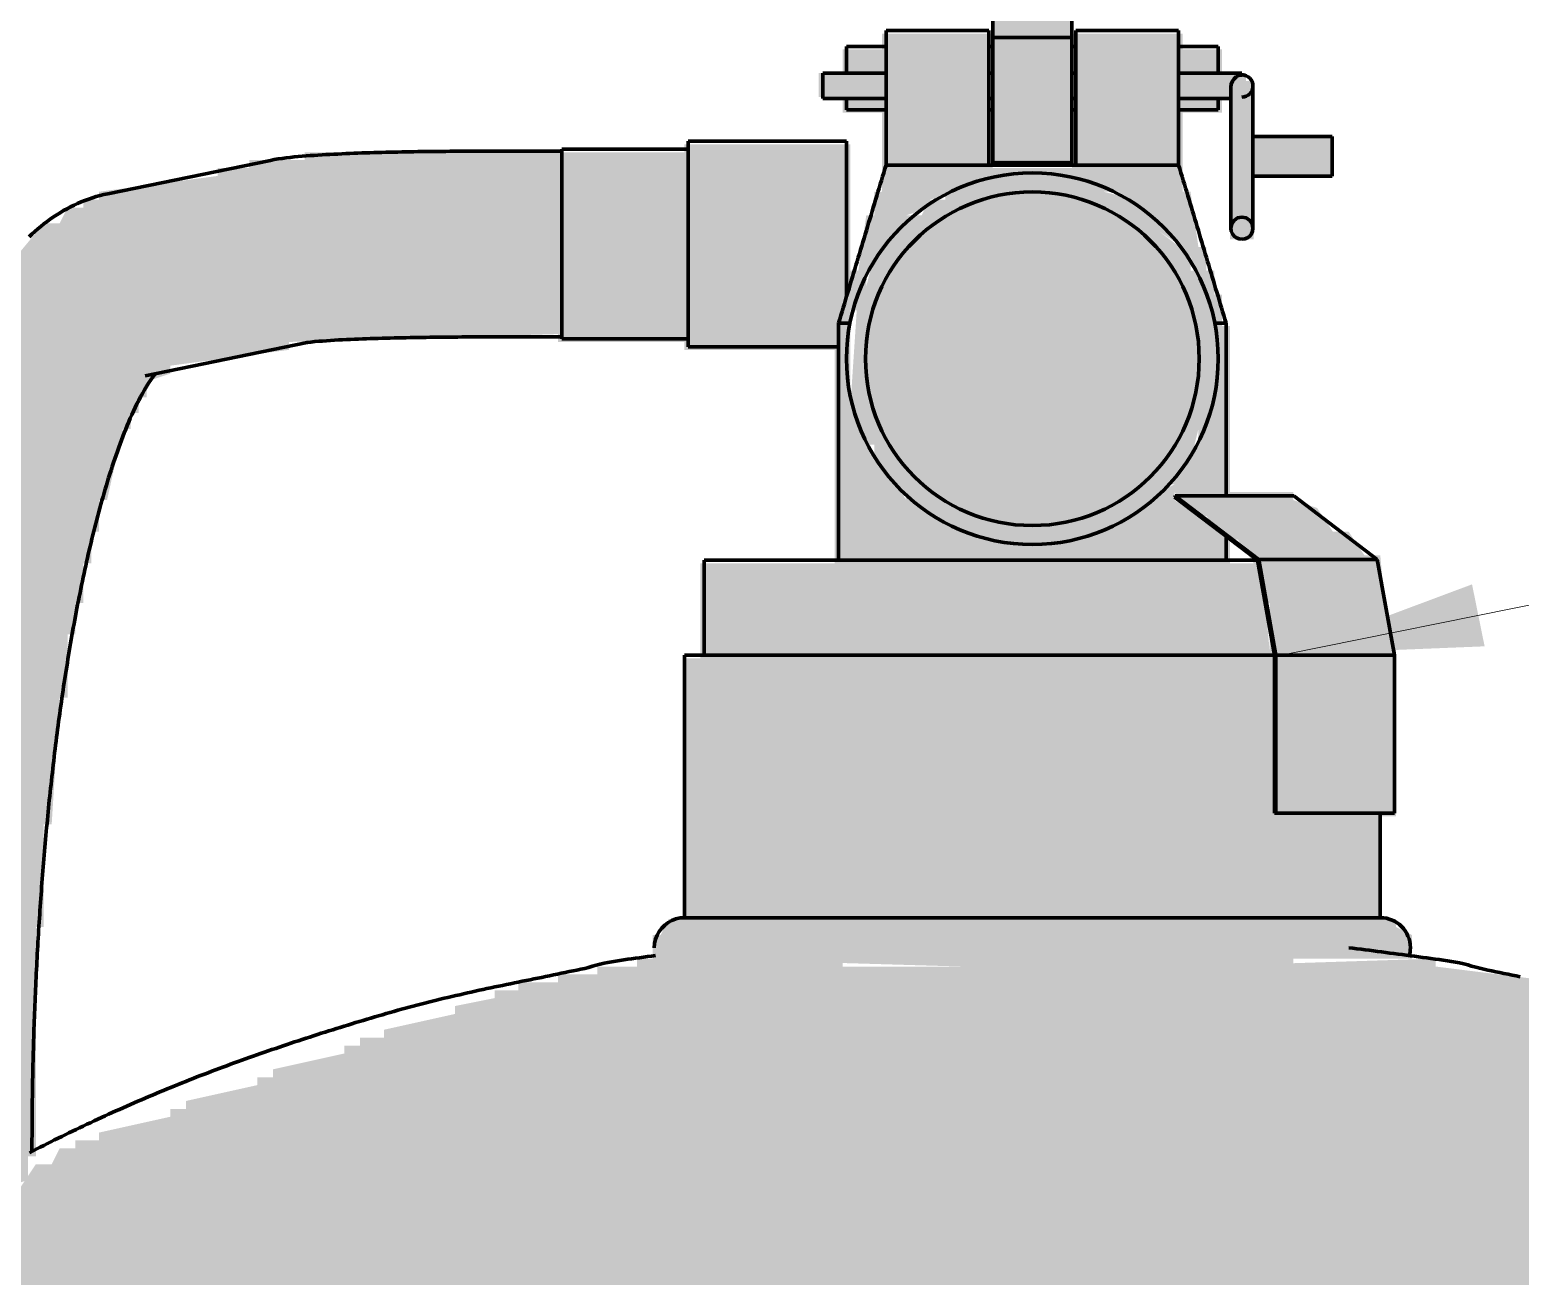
# Model space of a CAD drawing. Header units: millimetres. Extents: x 0 to 2382, y 0 to 420.
# Drawn here: x 2165.32 to 2184.17, y 318.38 to 334.15 of the extents above; entities that cross this region are included whole.
import ezdxf

# ---------------------------------------------------------------- set-up
doc = ezdxf.new("R2010")
doc.units = ezdxf.units.MM
for name, color, linetype, lineweight in [('01-VISIBLE', 7, 'CONTINUOUS', 70), ('08-FINA', 5, 'CONTINUOUS', 18), ('13-GRAFICA', 30, 'CONTINUOUS', 18)]:
    doc.layers.add(name, color=color, linetype=linetype, lineweight=lineweight)

msp = doc.modelspace()

# ---------------------------------------------------------------- hatches: boundary and pattern name
at = {"layer": '08-FINA'}
h = msp.add_hatch(color=7, dxfattribs=at)
h.dxf.hatch_style = 1
h.paths.add_polyline_path([(2181.189, 326.247), (2183.719, 326.35), (2183.56, 327.134)])
at = {"layer": '13-GRAFICA', "true_color": 0xb21820}
h = msp.add_hatch(color=7, dxfattribs=at)
h.dxf.hatch_style = 1
h.paths.add_polyline_path([(2175.8, 334.4), (2175.8, 336.6), (2180.2, 336.6), (2180.2, 334.4), (2178.5, 334.4), (2178.5, 332.5), (2177.5, 332.5), (2177.5, 334.4)])
at = {"layer": '13-GRAFICA', "true_color": 0xcba23e}
h = msp.add_hatch(color=7, dxfattribs=at)
h.dxf.hatch_style = 1
h.paths.add_polyline_path([(2175.8, 331.1), (2175.9, 331.8), (2176, 331.8), (2176, 332.1), (2176.1, 332.1), (2176.1, 334.1), (2177.5, 334.1), (2177.5, 332.4), (2178.5, 332.4), (2178.5, 334.1), (2179.9, 334.1), (2179.9, 332.1), (2180, 332.1), (2180.1, 331.4), (2180.2, 331.4), (2180.2, 331.1), (2180.3, 331.1), (2180.3, 330.8), (2180.3, 330.6), (2180.2, 330.6), (2180.2, 330.9), (2180.1, 330.9), (2180, 331.3), (2179.9, 331.3), (2179.9, 331.4), (2179.6, 331.6), (2179.6, 331.8), (2179.4, 331.8), (2179.3, 332), (2179.1, 332), (2179.1, 332.1), (2178.9, 332.1), (2178.9, 332.2), (2178.6, 332.2), (2178.6, 332.3), (2177.4, 332.3), (2177.4, 332.2), (2177.1, 332.2), (2177.1, 332.1), (2176.7, 332), (2176.7, 331.9), (2176.4, 331.8), (2176.4, 331.6), (2176, 331.3), (2176, 331.1), (2175.9, 331.1), (2175.9, 330.9), (2175.8, 330.9), (2175.8, 330.6), (2175.7, 330.6), (2175.7, 331.1)])
at = {"layer": '13-GRAFICA', "true_color": 0xd6d9de}
h = msp.add_hatch(color=7, dxfattribs=at)
h.dxf.hatch_style = 1
h.paths.add_polyline_path([(2175.6, 333.9), (2176.1, 333.9), (2176.1, 333.6), (2175.6, 333.6)])
h = msp.add_hatch(color=7, dxfattribs=at)
h.dxf.hatch_style = 1
h.paths.add_polyline_path([(2180.4, 333.9), (2180.4, 333.6), (2179.9, 333.6), (2179.9, 333.9)])
h = msp.add_hatch(color=7, dxfattribs=at)
h.dxf.hatch_style = 1
h.paths.add_polyline_path([(2175.3, 333.6), (2176.1, 333.6), (2176.1, 333.3), (2175.3, 333.3)])
h = msp.add_hatch(color=7, dxfattribs=at)
h.dxf.hatch_style = 1
h.paths.add_polyline_path([(2180.5, 333.3), (2179.9, 333.3), (2179.9, 333.6), (2180.7, 333.6), (2180.7, 333.5), (2180.8, 333.5), (2180.8, 331.5), (2180.5, 331.5)])
h = msp.add_hatch(color=7, dxfattribs=at)
h.dxf.hatch_style = 1
h.paths.add_polyline_path([(2176.1, 333.1), (2175.6, 333.1), (2175.6, 333.3), (2176.1, 333.3)])
h = msp.add_hatch(color=7, dxfattribs=at)
h.dxf.hatch_style = 1
h.paths.add_polyline_path([(2180.4, 333.1), (2179.9, 333.1), (2179.9, 333.3), (2180.4, 333.3)])
at = {"layer": '13-GRAFICA', "true_color": 0xcba23e}
h = msp.add_hatch(color=7, dxfattribs=at)
h.dxf.hatch_style = 1
h.paths.add_polyline_path([(2175.5, 330.1), (2173.6, 330.1), (2173.6, 332.7), (2175.7, 332.7), (2175.7, 331.1), (2175.7, 330.6), (2175.7, 329.4), (2175.7, 327.4), (2175.5, 327.4)])
at = {"layer": '13-GRAFICA', "true_color": 0xffd200}
h = msp.add_hatch(color=7, dxfattribs=at)
h.dxf.hatch_style = 1
h.paths.add_polyline_path([(2180.8, 332.3), (2180.8, 332.8), (2181.8, 332.8), (2181.8, 332.3)])
at = {"layer": '13-GRAFICA', "true_color": 0x202020}
h = msp.add_hatch(color=7, dxfattribs=at)
h.dxf.hatch_style = 1
h.paths.add_polyline_path([(2163, 318.4), (2163, 322), (2163.1, 322), (2163.2, 324.8), (2163.3, 324.8), (2163.5, 326.9), (2163.6, 326.9), (2163.6, 327.4), (2163.7, 327.4), (2163.7, 327.8), (2163.8, 327.8), (2163.9, 328.7), (2164, 328.7), (2164, 329), (2164.1, 329), (2164.1, 329.3), (2164.2, 329.3), (2164.4, 330.2), (2164.5, 330.2), (2164.5, 330.4), (2164.7, 330.5), (2164.9, 331.1), (2165, 331.1), (2165.5, 331.7), (2165.7, 331.7), (2165.8, 331.9), (2166, 331.9), (2166, 332), (2166.2, 332), (2166.2, 332.1), (2167.7, 332.3), (2167.7, 332.4), (2168.1, 332.4), (2168.1, 332.5), (2168.8, 332.5), (2168.8, 332.6), (2172, 332.6), (2172, 330.3), (2168.6, 330.2), (2168.6, 330.1), (2167.1, 329.9), (2167.1, 329.8), (2166.8, 329.7), (2166.8, 329.5), (2166.7, 329.5), (2166.7, 329.3), (2166.6, 329.3), (2166.6, 329.1), (2166.5, 329.1), (2166.3, 328.2), (2166.2, 328.2), (2166.2, 327.8), (2166.1, 327.8), (2166.1, 327.4), (2166, 327.4), (2166, 326.9), (2165.9, 326.9), (2165.9, 326.5), (2165.8, 326.5), (2165.8, 325.7), (2165.7, 325.7), (2165.6, 324.1), (2165.5, 324.1), (2165.5, 322.8), (2165.4, 322.8), (2165.4, 319.9), (2165.3, 319.9), (2165.3, 319.6), (2165, 319.5), (2165, 319.4), (2164.9, 319.4), (2164.8, 319.2), (2164.6, 319.2), (2164.5, 319), (2164.3, 319), (2164.3, 318.9), (2164.2, 318.9), (2164.1, 318.7), (2163.9, 318.7), (2163.7, 318.4)])
at = {"layer": '13-GRAFICA', "true_color": 0xcba23e}
h = msp.add_hatch(color=7, dxfattribs=at)
h.dxf.hatch_style = 1
h.paths.add_polyline_path([(2172, 330.2), (2172, 332.6), (2173.6, 332.6), (2173.6, 330.2)])
at = {"layer": '13-GRAFICA', "true_color": 0xffffff}
h = msp.add_hatch(color=7, dxfattribs=at)
h.dxf.hatch_style = 1
h.paths.add_polyline_path([(2175.7, 329.4), (2175.8, 330.9), (2175.9, 330.9), (2176, 331.3), (2176.4, 331.6), (2176.4, 331.8), (2176.6, 331.8), (2176.7, 332), (2176.9, 332), (2176.9, 332.1), (2177.1, 332.1), (2177.1, 332.2), (2177.4, 332.2), (2177.4, 332.3), (2178.6, 332.3), (2178.6, 332.2), (2178.9, 332.2), (2178.9, 332.1), (2179.3, 332), (2179.4, 331.8), (2179.6, 331.8), (2179.6, 331.6), (2180, 331.3), (2180, 331.1), (2180.1, 331.1), (2180.1, 330.9), (2180.2, 330.9), (2180.2, 330.6), (2180.3, 330.6), (2180.3, 329.4), (2180.2, 329.4), (2180.2, 329.1), (2180.1, 329.1), (2180, 328.7), (2179.8, 328.6), (2179.8, 328.4), (2179.7, 328.4), (2179.6, 328.2), (2179.4, 328.2), (2179.2, 327.9), (2178.9, 327.9), (2178.9, 327.8), (2178.7, 327.8), (2178.7, 327.7), (2178.1, 327.7), (2178.1, 327.6), (2177.9, 327.6), (2177.9, 327.7), (2177.3, 327.7), (2177.3, 327.8), (2177.1, 327.8), (2177.1, 327.9), (2176.8, 327.9), (2176.6, 328.2), (2176.4, 328.2), (2176.4, 328.3), (2176.2, 328.4), (2176.2, 328.6), (2176, 328.7), (2176, 328.9), (2175.9, 328.9), (2175.9, 329.1), (2175.8, 329.1), (2175.8, 329.4)])
at = {"layer": '13-GRAFICA', "true_color": 0x009146}
h = msp.add_hatch(color=7, dxfattribs=at)
h.dxf.hatch_style = 1
h.paths.add_polyline_path([(2177.357, 331.784), (2177.381, 331.793), (2177.515, 331.835), (2177.54, 331.841), (2177.677, 331.872), (2177.702, 331.876), (2177.842, 331.895), (2177.867, 331.897), (2178.007, 331.903), (2178.033, 331.903), (2178.173, 331.897), (2178.198, 331.895), (2178.338, 331.876), (2178.363, 331.872), (2178.5, 331.841), (2178.525, 331.835), (2178.659, 331.793), (2178.683, 331.784), (2178.813, 331.73), (2178.591, 331.195), (2178.473, 331.244), (2178.363, 331.279), (2178.25, 331.304), (2178.135, 331.319), (2178.02, 331.324), (2177.905, 331.319), (2177.79, 331.304), (2177.677, 331.279), (2177.567, 331.244), (2177.449, 331.195), (2177.227, 331.73)])
at = {"layer": '13-GRAFICA', "true_color": 0xc81e2d}
h = msp.add_hatch(color=7, dxfattribs=at)
h.dxf.hatch_style = 1
h.paths.add_polyline_path([(2176.57, 328.767), (2176.554, 328.786), (2176.468, 328.898), (2176.454, 328.919), (2176.378, 329.038), (2176.366, 329.059), (2176.301, 329.184), (2176.29, 329.207), (2176.236, 329.337), (2176.227, 329.361), (2176.185, 329.495), (2176.179, 329.52), (2176.148, 329.657), (2176.144, 329.682), (2176.125, 329.822), (2176.123, 329.847), (2176.117, 329.987), (2176.117, 330.013), (2176.123, 330.153), (2176.125, 330.178), (2176.144, 330.318), (2176.148, 330.343), (2176.179, 330.48), (2176.185, 330.505), (2176.227, 330.639), (2176.236, 330.663), (2176.29, 330.793), (2176.301, 330.816), (2176.366, 330.941), (2176.378, 330.962), (2176.454, 331.081), (2176.468, 331.102), (2176.554, 331.214), (2176.57, 331.233), (2176.665, 331.337), (2176.683, 331.355), (2176.787, 331.45), (2176.806, 331.466), (2176.918, 331.552), (2176.939, 331.566), (2177.058, 331.642), (2177.079, 331.654), (2177.204, 331.719), (2177.472, 331.206), (2177.358, 331.146), (2177.261, 331.084), (2177.169, 331.014), (2177.084, 330.936), (2177.006, 330.851), (2176.936, 330.759), (2176.874, 330.662), (2176.82, 330.559), (2176.776, 330.453), (2176.741, 330.343), (2176.716, 330.23), (2176.701, 330.115), (2176.696, 330), (2176.701, 329.885), (2176.716, 329.77), (2176.741, 329.657), (2176.776, 329.547), (2176.82, 329.441), (2176.874, 329.338), (2176.936, 329.241), (2177.006, 329.149), (2177.093, 329.055), (2176.665, 328.663)])
h = msp.add_hatch(color=7, dxfattribs=at)
h.dxf.hatch_style = 1
h.paths.add_polyline_path([(2178.961, 331.654), (2178.982, 331.642), (2179.101, 331.566), (2179.122, 331.552), (2179.234, 331.466), (2179.253, 331.45), (2179.357, 331.355), (2179.375, 331.337), (2179.47, 331.233), (2179.486, 331.214), (2179.572, 331.102), (2179.586, 331.081), (2179.662, 330.962), (2179.674, 330.941), (2179.739, 330.816), (2179.75, 330.793), (2179.804, 330.663), (2179.813, 330.639), (2179.855, 330.505), (2179.861, 330.48), (2179.892, 330.343), (2179.896, 330.318), (2179.915, 330.178), (2179.917, 330.153), (2179.923, 330.013), (2179.923, 329.987), (2179.917, 329.847), (2179.915, 329.822), (2179.896, 329.682), (2179.892, 329.657), (2179.861, 329.52), (2179.855, 329.495), (2179.813, 329.361), (2179.804, 329.337), (2179.75, 329.207), (2179.739, 329.184), (2179.674, 329.059), (2179.662, 329.038), (2179.586, 328.919), (2179.572, 328.898), (2179.486, 328.786), (2179.47, 328.767), (2179.375, 328.663), (2178.947, 329.055), (2179.034, 329.149), (2179.104, 329.241), (2179.166, 329.338), (2179.22, 329.441), (2179.264, 329.547), (2179.299, 329.657), (2179.324, 329.77), (2179.339, 329.885), (2179.344, 330), (2179.339, 330.115), (2179.324, 330.23), (2179.299, 330.343), (2179.264, 330.453), (2179.22, 330.559), (2179.166, 330.662), (2179.104, 330.759), (2179.034, 330.851), (2178.956, 330.936), (2178.871, 331.014), (2178.779, 331.084), (2178.682, 331.146), (2178.568, 331.206), (2178.836, 331.719)])
at = {"layer": '13-GRAFICA', "true_color": 0x191919}
h = msp.add_hatch(color=7, dxfattribs=at)
h.dxf.hatch_style = 1
h.paths.add_polyline_path([(2178.124, 331.24), (2178.125, 331.248), (2178.128, 331.255), (2178.131, 331.263), (2178.135, 331.27), (2178.139, 331.277), (2178.144, 331.283), (2178.15, 331.289), (2178.156, 331.294), (2178.163, 331.298), (2178.17, 331.302), (2178.178, 331.305), (2178.186, 331.308), (2178.194, 331.309), (2178.202, 331.31), (2178.21, 331.31), (2178.218, 331.309), (2178.226, 331.308), (2178.234, 331.305), (2178.241, 331.302), (2178.248, 331.298), (2178.255, 331.294), (2178.261, 331.288), (2178.267, 331.283), (2178.272, 331.276), (2178.277, 331.27), (2178.28, 331.262), (2178.283, 331.255), (2178.286, 331.247), (2178.287, 331.239), (2178.288, 331.231), (2178.288, 331.223), (2178.287, 331.215), (2178.102, 329.988), (2178.1, 329.98), (2178.098, 329.972), (2178.095, 329.964), (2178.091, 329.957), (2178.086, 329.951), (2178.081, 329.944), (2178.075, 329.939), (2178.069, 329.933), (2178.062, 329.929), (2178.055, 329.925), (2178.048, 329.922), (2178.04, 329.92), (2178.032, 329.918), (2178.024, 329.917), (2178.016, 329.917), (2178.008, 329.918), (2178, 329.92), (2177.992, 329.922), (2177.984, 329.925), (2177.977, 329.929), (2177.971, 329.934), (2177.964, 329.939), (2177.959, 329.945), (2177.953, 329.951), (2177.949, 329.958), (2177.945, 329.965), (2177.942, 329.972), (2177.94, 329.98), (2177.938, 329.988), (2177.937, 329.996), (2177.937, 330.004), (2177.938, 330.012)])
at = {"layer": '13-GRAFICA', "true_color": 0xcba23e}
h = msp.add_hatch(color=7, dxfattribs=at)
h.dxf.hatch_style = 1
h.paths.add_polyline_path([(2180.4, 330.8), (2180.4, 330.4), (2180.5, 330.4), (2180.5, 328.3), (2180.3, 328.3), (2180.3, 329.4), (2180.3, 330.6), (2180.3, 330.8)])
h = msp.add_hatch(color=7, dxfattribs=at)
h.dxf.hatch_style = 1
h.paths.add_polyline_path([(2179.8, 328.3), (2179.8, 328.2), (2180.3, 327.843), (2180.3, 327.4), (2175.7, 327.4), (2175.7, 329.4), (2175.8, 329.4), (2175.8, 329.1), (2175.9, 329.1), (2176, 328.7), (2176.2, 328.6), (2176.2, 328.4), (2176.3, 328.4), (2176.4, 328.2), (2176.6, 328.2), (2176.8, 327.9), (2177.1, 327.9), (2177.1, 327.8), (2177.3, 327.8), (2177.3, 327.7), (2177.9, 327.7), (2177.9, 327.6), (2178.1, 327.6), (2178.1, 327.7), (2178.7, 327.7), (2178.7, 327.8), (2178.9, 327.8), (2178.9, 327.9), (2179.2, 327.9), (2179.4, 328.2), (2179.6, 328.2), (2179.6, 328.3), (2179.8, 328.4), (2179.8, 328.6), (2180, 328.7), (2180, 328.9), (2180.1, 328.9), (2180.1, 329.1), (2180.2, 329.1), (2180.2, 329.4), (2180.3, 329.4), (2180.3, 328.3)])
at = {"layer": '13-GRAFICA', "true_color": 0xc81e2d}
h = msp.add_hatch(color=7, dxfattribs=at)
h.dxf.hatch_style = 1
h.paths.add_polyline_path([(2180.9, 326.9), (2180.9, 327.4), (2180.8, 327.4), (2180.6, 327.7), (2180.4, 327.7), (2180.2, 328), (2180, 328), (2179.8, 328.3), (2181.3, 328.3), (2181.3, 328.2), (2181.6, 328.1), (2181.8, 327.8), (2182, 327.8), (2182.2, 327.5), (2182.4, 327.5), (2182.5, 326.4), (2182.6, 326.4), (2182.6, 324.2), (2181.1, 324.2), (2181.1, 326.3), (2181, 326.3), (2181, 326.9)])
at = {"layer": '13-GRAFICA', "true_color": 0xcba23e}
h = msp.add_hatch(color=7, dxfattribs=at)
h.dxf.hatch_style = 1
h.paths.add_polyline_path([(2180.5, 327.7), (2180.5, 327.4), (2180.3, 327.4), (2180.3, 327.843)])
h = msp.add_hatch(color=7, dxfattribs=at)
h.dxf.hatch_style = 1
h.paths.add_polyline_path([(2181, 326.3), (2181.1, 326.3), (2181.1, 326.2), (2173.8, 326.2), (2173.8, 327.4), (2180.9, 327.4)])
at = {"layer": '13-GRAFICA', "true_color": 0xb21820}
h = msp.add_hatch(color=7, dxfattribs=at)
h.dxf.hatch_style = 1
h.paths.add_polyline_path([(2173.6, 322.9), (2173.6, 326.2), (2181.1, 326.2), (2181.1, 324.2), (2182.4, 324.2), (2182.4, 322.9)])
h = msp.add_hatch(color=7, dxfattribs=at)
h.dxf.hatch_style = 1
h.paths.add_polyline_path([(2173.2, 322.7), (2173.3, 322.7), (2173.4, 322.9), (2182.6, 322.9), (2182.6, 322.8), (2182.8, 322.7), (2182.8, 322.4), (2181.3, 322.4), (2181.3, 322.3), (2180, 322.3), (2180, 322.4), (2177.1, 322.4), (2177.1, 322.3), (2173.7, 322.4), (2173.7, 322.3), (2173.3, 322.3), (2173.3, 322.4), (2173.2, 322.4)])
h = msp.add_hatch(color=7, dxfattribs=at)
h.dxf.hatch_style = 1
h.paths.add_polyline_path([(2158.6, 311.3), (2158.7, 311.3), (2158.7, 311.6), (2158.8, 311.6), (2158.8, 311.8), (2158.9, 311.8), (2158.9, 312.1), (2159, 312.1), (2159, 312.3), (2159.1, 312.3), (2159.1, 312.6), (2159.2, 312.6), (2159.2, 312.8), (2159.3, 312.8), (2159.3, 313.1), (2159.4, 313.1), (2159.4, 313.3), (2159.5, 313.3), (2159.5, 313.6), (2159.6, 313.6), (2159.6, 313.8), (2159.7, 313.8), (2159.7, 314.1), (2159.8, 314.1), (2159.8, 314.3), (2159.9, 314.3), (2159.9, 314.5), (2160.2, 314.7), (2160.2, 314.9), (2160.3, 314.9), (2160.4, 315.2), (2160.7, 315.4), (2160.7, 315.6), (2160.8, 315.6), (2160.9, 315.9), (2161.2, 316.1), (2161.2, 316.3), (2161.3, 316.3), (2161.4, 316.6), (2161.7, 316.8), (2161.7, 317), (2161.8, 317), (2162, 317.3), (2162.2, 317.3), (2162.4, 317.6), (2162.6, 317.6), (2162.8, 317.9), (2163, 317.9), (2163.2, 318.2), (2163.4, 318.2), (2163.5, 318.4), (2163.7, 318.4), (2163.9, 318.7), (2164.1, 318.7), (2164.3, 319), (2164.5, 319), (2164.5, 319.1), (2164.8, 319.2), (2165, 319.5), (2165.2, 319.5), (2165.4, 319.8), (2165.6, 319.8), (2165.7, 320), (2165.9, 320), (2165.9, 320.1), (2166.2, 320.1), (2166.2, 320.2), (2167.1, 320.4), (2167.1, 320.5), (2167.3, 320.5), (2167.3, 320.6), (2168.2, 320.8), (2168.2, 320.9), (2168.4, 320.9), (2168.4, 321), (2169.3, 321.2), (2169.3, 321.3), (2169.5, 321.3), (2169.5, 321.4), (2169.8, 321.4), (2169.8, 321.5), (2170.7, 321.7), (2170.7, 321.8), (2171.2, 321.9), (2171.2, 322), (2171.5, 322), (2171.5, 322.1), (2172, 322.1), (2172, 322.2), (2172.5, 322.2), (2172.5, 322.3), (2173, 322.3), (2173, 322.4), (2173.3, 322.4), (2173.3, 322.3), (2173.7, 322.3), (2173.7, 322.4), (2175.6, 322.4), (2175.6, 322.3), (2177.1, 322.3), (2177.1, 322.4), (2180, 322.4), (2180, 322.3), (2183.1, 322.4), (2183.1, 322.3), (2184.7, 322.1), (2184.7, 322), (2185.1, 322), (2185.1, 321.9), (2185.5, 321.9), (2185.5, 321.8), (2185.8, 321.8), (2185.8, 321.7), (2186.2, 321.7), (2186.2, 321.6), (2186.6, 321.6), (2186.6, 321.5), (2186.9, 321.5), (2186.9, 321.4), (2187.6, 321.3), (2187.6, 321.2), (2187.8, 321.2), (2187.8, 321.1), (2188, 321.1), (2188, 321), (2188.3, 321), (2188.3, 320.9), (2188.8, 320.8), (2188.8, 320.7), (2189, 320.7), (2189, 320.6), (2189.2, 320.6), (2189.2, 320.5), (2189.5, 320.5), (2189.5, 320.4), (2190, 320.3), (2190, 320.2), (2190.2, 320.2), (2190.2, 320.1), (2190.4, 320.1), (2190.4, 320), (2190.7, 320), (2190.8, 319.8), (2191.2, 319.7), (2191.3, 319.5), (2191.7, 319.4), (2191.7, 319.3), (2192, 319.2), (2192.1, 319), (2192.3, 319), (2192.3, 318.9), (2192.5, 318.9), (2192.6, 318.7), (2192.8, 318.7), (2192.9, 318.5), (2193.1, 318.5), (2193.5, 318), (2193.7, 318), (2194.1, 317.5), (2194.3, 317.5), (2194.3, 317.4), (2195.1, 316.7), (2195.1, 316.5), (2195.7, 316), (2195.7, 315.8), (2195.8, 315.8), (2195.9, 315.5), (2196.1, 315.4), (2196.2, 315), (2196.3, 315), (2196.4, 314.7), (2196.6, 314.6), (2196.6, 314.4), (2196.7, 314.4), (2196.7, 314.2), (2196.8, 314.2), (2196.8, 313.9), (2196.9, 313.9), (2196.9, 313.6), (2197, 313.6), (2197, 313.3), (2197.1, 313.3), (2197.2, 312.8), (2197.3, 312.8), (2197.5, 310.8), (2158.5, 310.8), (2158.5, 311.1), (2158.6, 311.1)])

# ---------------------------------------------------------------- linework, layer by layer
at = {"layer": '01-VISIBLE'}
for p, q in [((2177.5, 334.052), (2177.5, 336.149)), ((2178.5, 334.052), (2178.5, 336.149)), ((2176.15, 334.138), (2177.45, 334.138)), ((2176.15, 332.438), (2176.15, 334.138)), ((2177.45, 332.438), (2177.45, 334.138)), ((2178.55, 334.138), (2179.85, 334.138)), ((2178.55, 332.438), (2178.55, 334.138)), ((2179.85, 332.438), (2179.85, 334.138)), ((2177.5, 332.468), (2177.5, 334.052)), ((2177.5, 334.052), (2178.5, 334.052)), ((2178.5, 332.468), (2178.5, 334.052)), ((2175.65, 333.938), (2176.15, 333.938)), ((2177.45, 333.938), (2177.5, 333.938)), ((2178.5, 333.938), (2178.55, 333.938)), ((2179.85, 333.938), (2180.35, 333.938)), ((2175.35, 333.598), (2176.15, 333.598)), ((2177.45, 333.598), (2177.5, 333.598)), ((2178.5, 333.598), (2178.55, 333.598)), ((2179.85, 333.598), (2180.65, 333.598)), ((2175.35, 333.278), (2176.15, 333.278)), ((2177.45, 333.278), (2177.5, 333.278)), ((2178.5, 333.278), (2178.55, 333.278)), ((2179.85, 333.278), (2180.51, 333.278)), ((2175.65, 333.138), (2176.15, 333.138)), ((2177.45, 333.138), (2177.5, 333.138)), ((2178.5, 333.138), (2178.55, 333.138)), ((2179.85, 333.138), (2180.35, 333.138)), ((2173.65, 332.638), (2172.05, 332.638)), ((2175.65, 332.738), (2173.65, 332.738)), ((2180.79, 332.798), (2181.79, 332.798)), ((2168.366, 332.497), (2166.309, 332.075)), ((2172.05, 332.613), (2171.037, 332.613)), ((2176.15, 332.438), (2177.45, 332.438)), ((2177.45, 332.438), (2178.55, 332.438)), ((2177.5, 332.468), (2178.5, 332.468)), ((2177.5, 332.438), (2177.5, 332.468)), ((2178.5, 332.438), (2178.5, 332.468)), ((2178.55, 332.438), (2179.85, 332.438)), ((2180.79, 332.298), (2181.79, 332.298)), ((2175.55, 330.438), (2175.693, 330.438)), ((2175.55, 327.438), (2175.55, 330.438)), ((2180.307, 330.438), (2180.45, 330.438)), ((2180.45, 328.255), (2180.45, 330.438)), ((2168.829, 330.193), (2166.781, 329.773)), ((2172.05, 330.263), (2171.037, 330.263)), ((2173.65, 330.238), (2172.05, 330.238)), ((2175.55, 330.138), (2173.65, 330.138)), ((2179.798, 328.238), (2179.807, 328.255)), ((2180.847, 327.438), (2179.798, 328.238)), ((2179.807, 328.255), (2181.307, 328.255)), ((2179.807, 328.255), (2180.862, 327.45)), ((2181.307, 328.255), (2182.362, 327.45)), ((2180.45, 327.438), (2180.45, 327.741)), ((2173.85, 326.238), (2173.85, 327.438)), ((2181.063, 326.238), (2180.847, 327.438)), ((2180.862, 327.45), (2182.362, 327.45)), ((2180.862, 327.45), (2181.08, 326.24)), ((2182.362, 327.45), (2182.58, 326.24)), ((2173.6, 322.918), (2173.6, 326.238)), ((2181.063, 324.238), (2181.063, 326.238)), ((2181.08, 326.24), (2181.08, 324.238)), ((2182.58, 326.24), (2181.08, 326.24)), ((2182.58, 326.24), (2182.58, 324.238)), ((2181.08, 324.238), (2181.063, 324.238)), ((2182.58, 324.238), (2181.08, 324.238)), ((2182.4, 322.918), (2182.4, 324.238))]:
    msp.add_line(p, q, dxfattribs=at)
for points in [[(2175.65, 333.938), (2175.65, 333.882), (2175.65, 333.825), (2175.65, 333.768), (2175.65, 333.712), (2175.65, 333.655), (2175.65, 333.598)], [(2180.35, 333.938), (2180.35, 333.882), (2180.35, 333.825), (2180.35, 333.768), (2180.35, 333.712), (2180.35, 333.655), (2180.35, 333.598)], [(2175.35, 333.598), (2175.35, 333.545), (2175.35, 333.492), (2175.35, 333.438), (2175.35, 333.385), (2175.35, 333.332), (2175.35, 333.278)], [(2180.51, 333.424), (2180.515, 333.461), (2180.529, 333.497), (2180.55, 333.528), (2180.579, 333.553), (2180.613, 333.569), (2180.65, 333.575)], [(2180.65, 333.598), (2180.65, 333.594), (2180.65, 333.59), (2180.65, 333.587), (2180.65, 333.583), (2180.65, 333.579), (2180.65, 333.575)], [(2180.65, 333.578), (2180.65, 333.582), (2180.65, 333.585), (2180.65, 333.588), (2180.65, 333.592), (2180.65, 333.595), (2180.65, 333.598)], [(2180.51, 333.424), (2180.51, 333.373), (2180.51, 333.322), (2180.51, 333.271), (2180.51, 333.22), (2180.51, 333.169), (2180.51, 333.118), (2180.51, 333.067), (2180.51, 333.016), (2180.51, 332.965), (2180.51, 332.914), (2180.51, 332.863), (2180.51, 332.812), (2180.51, 332.761), (2180.51, 332.71), (2180.51, 332.659), (2180.51, 332.608), (2180.51, 332.557), (2180.51, 332.506), (2180.51, 332.455), (2180.51, 332.404), (2180.51, 332.353), (2180.51, 332.302), (2180.51, 332.25), (2180.51, 332.199), (2180.51, 332.148), (2180.51, 332.097), (2180.51, 332.046), (2180.51, 331.995), (2180.51, 331.944), (2180.51, 331.893), (2180.51, 331.842), (2180.51, 331.791), (2180.51, 331.74), (2180.51, 331.689), (2180.51, 331.638)], [(2180.79, 331.638), (2180.79, 331.69), (2180.79, 331.741), (2180.79, 331.793), (2180.79, 331.844), (2180.79, 331.895), (2180.79, 331.947), (2180.79, 331.998), (2180.79, 332.05), (2180.79, 332.101), (2180.79, 332.153), (2180.79, 332.204), (2180.79, 332.255), (2180.79, 332.307), (2180.79, 332.358), (2180.79, 332.41), (2180.79, 332.461), (2180.79, 332.513), (2180.79, 332.564), (2180.79, 332.615), (2180.79, 332.667), (2180.79, 332.718), (2180.79, 332.77), (2180.79, 332.821), (2180.79, 332.873), (2180.79, 332.924), (2180.79, 332.975), (2180.79, 333.027), (2180.79, 333.078), (2180.79, 333.13), (2180.79, 333.181), (2180.79, 333.233), (2180.79, 333.284), (2180.79, 333.335), (2180.79, 333.387), (2180.79, 333.438)], [(2175.65, 333.278), (2175.65, 333.255), (2175.65, 333.232), (2175.65, 333.208), (2175.65, 333.185), (2175.65, 333.162), (2175.65, 333.138)], [(2180.35, 333.278), (2180.35, 333.255), (2180.35, 333.232), (2180.35, 333.208), (2180.35, 333.185), (2180.35, 333.162), (2180.35, 333.138)], [(2180.51, 333.278), (2180.51, 333.227), (2180.51, 333.176), (2180.51, 333.124), (2180.51, 333.073), (2180.51, 333.022), (2180.51, 332.971), (2180.51, 332.919), (2180.51, 332.868), (2180.51, 332.817), (2180.51, 332.766), (2180.51, 332.714), (2180.51, 332.663), (2180.51, 332.612), (2180.51, 332.561), (2180.51, 332.509), (2180.51, 332.458), (2180.51, 332.407), (2180.51, 332.356), (2180.51, 332.304), (2180.51, 332.253), (2180.51, 332.202), (2180.51, 332.151), (2180.51, 332.099), (2180.51, 332.048), (2180.51, 331.997), (2180.51, 331.946), (2180.51, 331.894), (2180.51, 331.843), (2180.51, 331.792), (2180.51, 331.741), (2180.51, 331.689), (2180.51, 331.638)], [(2172.05, 330.238), (2172.05, 330.288), (2172.05, 330.338), (2172.05, 330.388), (2172.05, 330.438), (2172.05, 330.488), (2172.05, 330.538), (2172.05, 330.588), (2172.05, 330.638), (2172.05, 330.688), (2172.05, 330.738), (2172.05, 330.788), (2172.05, 330.838), (2172.05, 330.888), (2172.05, 330.938), (2172.05, 330.988), (2172.05, 331.038), (2172.05, 331.088), (2172.05, 331.138), (2172.05, 331.188), (2172.05, 331.238), (2172.05, 331.288), (2172.05, 331.338), (2172.05, 331.388), (2172.05, 331.438), (2172.05, 331.488), (2172.05, 331.538), (2172.05, 331.588), (2172.05, 331.638), (2172.05, 331.688), (2172.05, 331.738), (2172.05, 331.788), (2172.05, 331.838), (2172.05, 331.888), (2172.05, 331.938), (2172.05, 331.988), (2172.05, 332.038), (2172.05, 332.088), (2172.05, 332.138), (2172.05, 332.188), (2172.05, 332.238), (2172.05, 332.288), (2172.05, 332.338), (2172.05, 332.388), (2172.05, 332.438), (2172.05, 332.488), (2172.05, 332.538), (2172.05, 332.588), (2172.05, 332.638)], [(2173.65, 330.138), (2173.65, 330.188), (2173.65, 330.238), (2173.65, 330.288), (2173.65, 330.338), (2173.65, 330.388), (2173.65, 330.438), (2173.65, 330.488), (2173.65, 330.538), (2173.65, 330.588), (2173.65, 330.638), (2173.65, 330.688), (2173.65, 330.738), (2173.65, 330.788), (2173.65, 330.838), (2173.65, 330.888), (2173.65, 330.938), (2173.65, 330.988), (2173.65, 331.038), (2173.65, 331.088), (2173.65, 331.138), (2173.65, 331.188), (2173.65, 331.238), (2173.65, 331.288), (2173.65, 331.338), (2173.65, 331.388), (2173.65, 331.438), (2173.65, 331.488), (2173.65, 331.538), (2173.65, 331.588), (2173.65, 331.638), (2173.65, 331.688), (2173.65, 331.738), (2173.65, 331.788), (2173.65, 331.838), (2173.65, 331.888), (2173.65, 331.938), (2173.65, 331.988), (2173.65, 332.038), (2173.65, 332.088), (2173.65, 332.138), (2173.65, 332.188), (2173.65, 332.238), (2173.65, 332.288), (2173.65, 332.338), (2173.65, 332.388), (2173.65, 332.438), (2173.65, 332.488), (2173.65, 332.538), (2173.65, 332.588), (2173.65, 332.638), (2173.65, 332.688), (2173.65, 332.738)], [(2175.65, 330.772), (2175.65, 330.822), (2175.65, 330.872), (2175.65, 330.923), (2175.65, 330.973), (2175.65, 331.024), (2175.65, 331.074), (2175.65, 331.125), (2175.65, 331.175), (2175.65, 331.225), (2175.65, 331.276), (2175.65, 331.326), (2175.65, 331.377), (2175.65, 331.427), (2175.65, 331.478), (2175.65, 331.528), (2175.65, 331.578), (2175.65, 331.629), (2175.65, 331.679), (2175.65, 331.73), (2175.65, 331.78), (2175.65, 331.831), (2175.65, 331.881), (2175.65, 331.931), (2175.65, 331.982), (2175.65, 332.032), (2175.65, 332.083), (2175.65, 332.133), (2175.65, 332.184), (2175.65, 332.234), (2175.65, 332.284), (2175.65, 332.335), (2175.65, 332.385), (2175.65, 332.436), (2175.65, 332.486), (2175.65, 332.537), (2175.65, 332.587), (2175.65, 332.637), (2175.65, 332.688), (2175.65, 332.738)], [(2180.79, 332.798), (2180.79, 332.748), (2180.79, 332.698), (2180.79, 332.648), (2180.79, 332.598), (2180.79, 332.548), (2180.79, 332.498), (2180.79, 332.448), (2180.79, 332.398), (2180.79, 332.348), (2180.79, 332.298)], [(2181.79, 332.798), (2181.79, 332.748), (2181.79, 332.698), (2181.79, 332.648), (2181.79, 332.598), (2181.79, 332.548), (2181.79, 332.498), (2181.79, 332.448), (2181.79, 332.398), (2181.79, 332.348), (2181.79, 332.298)], [(2171.037, 332.613), (2170.987, 332.613), (2170.936, 332.613), (2170.886, 332.613), (2170.835, 332.613), (2170.785, 332.613), (2170.734, 332.612), (2170.684, 332.612), (2170.633, 332.612), (2170.583, 332.611), (2170.532, 332.611), (2170.482, 332.61), (2170.431, 332.61), (2170.381, 332.609), (2170.33, 332.608), (2170.28, 332.608), (2170.229, 332.607), (2170.179, 332.606), (2170.128, 332.605), (2170.078, 332.604), (2170.027, 332.603), (2169.977, 332.602), (2169.926, 332.601), (2169.876, 332.6), (2169.825, 332.599), (2169.775, 332.597), (2169.724, 332.596), (2169.674, 332.595), (2169.623, 332.593), (2169.573, 332.591), (2169.522, 332.59), (2169.472, 332.588), (2169.421, 332.586), (2169.371, 332.584), (2169.32, 332.582), (2169.27, 332.58), (2169.22, 332.577), (2169.169, 332.575), (2169.119, 332.572), (2169.068, 332.57), (2169.018, 332.567), (2168.967, 332.564), (2168.917, 332.56), (2168.867, 332.557), (2168.816, 332.553), (2168.766, 332.549), (2168.716, 332.545), (2168.665, 332.54), (2168.615, 332.535), (2168.565, 332.529), (2168.515, 332.522), (2168.465, 332.515), (2168.415, 332.507), (2168.366, 332.497)], [(2175.55, 330.438), (2175.565, 330.487), (2175.579, 330.536), (2175.594, 330.585), (2175.609, 330.633), (2175.623, 330.682), (2175.638, 330.731), (2175.652, 330.78), (2175.667, 330.828), (2175.682, 330.877), (2175.696, 330.926), (2175.711, 330.975), (2175.726, 331.024), (2175.74, 331.072), (2175.755, 331.121), (2175.77, 331.17), (2175.784, 331.219), (2175.799, 331.267), (2175.813, 331.316), (2175.828, 331.365), (2175.843, 331.414), (2175.857, 331.463), (2175.872, 331.511), (2175.887, 331.56), (2175.901, 331.609), (2175.916, 331.658), (2175.93, 331.707), (2175.945, 331.755), (2175.96, 331.804), (2175.974, 331.853), (2175.989, 331.902), (2176.004, 331.95), (2176.018, 331.999), (2176.033, 332.048), (2176.048, 332.097), (2176.062, 332.146), (2176.077, 332.194), (2176.091, 332.243), (2176.106, 332.292), (2176.121, 332.341), (2176.135, 332.389), (2176.15, 332.438)], [(2180.45, 330.438), (2180.435, 330.487), (2180.421, 330.536), (2180.406, 330.585), (2180.391, 330.633), (2180.377, 330.682), (2180.362, 330.731), (2180.348, 330.78), (2180.333, 330.828), (2180.318, 330.877), (2180.304, 330.926), (2180.289, 330.975), (2180.274, 331.024), (2180.26, 331.072), (2180.245, 331.121), (2180.23, 331.17), (2180.216, 331.219), (2180.201, 331.267), (2180.187, 331.316), (2180.172, 331.365), (2180.157, 331.414), (2180.143, 331.463), (2180.128, 331.511), (2180.113, 331.56), (2180.099, 331.609), (2180.084, 331.658), (2180.07, 331.707), (2180.055, 331.755), (2180.04, 331.804), (2180.026, 331.853), (2180.011, 331.902), (2179.996, 331.95), (2179.982, 331.999), (2179.967, 332.048), (2179.952, 332.097), (2179.938, 332.146), (2179.923, 332.194), (2179.909, 332.243), (2179.894, 332.292), (2179.879, 332.341), (2179.865, 332.389), (2179.85, 332.438)], [(2166.309, 332.075), (2166.26, 332.065), (2166.211, 332.053), (2166.163, 332.039), (2166.115, 332.024), (2166.068, 332.008), (2166.021, 331.991), (2165.974, 331.972), (2165.928, 331.952), (2165.883, 331.931), (2165.838, 331.909), (2165.794, 331.885), (2165.75, 331.861), (2165.707, 331.835), (2165.665, 331.809), (2165.623, 331.781), (2165.582, 331.752), (2165.541, 331.723), (2165.502, 331.692), (2165.462, 331.661), (2165.424, 331.629), (2165.386, 331.596), (2165.349, 331.562), (2165.313, 331.528)], [(2180.51, 331.638), (2180.521, 331.692), (2180.551, 331.737), (2180.596, 331.768), (2180.65, 331.778), (2180.704, 331.768), (2180.749, 331.737), (2180.779, 331.692), (2180.79, 331.638)], [(2180.65, 331.498), (2180.614, 331.503), (2180.58, 331.517), (2180.551, 331.539), (2180.529, 331.568), (2180.515, 331.602), (2180.51, 331.638)], [(2180.65, 331.498), (2180.686, 331.503), (2180.72, 331.517), (2180.749, 331.539), (2180.771, 331.568), (2180.785, 331.602), (2180.79, 331.638)], [(2168.826, 330.193), (2168.876, 330.199), (2168.926, 330.204), (2168.976, 330.208), (2169.026, 330.212), (2169.076, 330.216), (2169.127, 330.219), (2169.177, 330.222), (2169.227, 330.225), (2169.277, 330.227), (2169.328, 330.23), (2169.378, 330.232), (2169.428, 330.234), (2169.478, 330.236), (2169.529, 330.238), (2169.579, 330.24), (2169.629, 330.242), (2169.679, 330.244), (2169.73, 330.245), (2169.78, 330.247), (2169.83, 330.248), (2169.88, 330.249), (2169.931, 330.251), (2169.981, 330.252), (2170.031, 330.253), (2170.082, 330.254), (2170.132, 330.255), (2170.182, 330.256), (2170.232, 330.257), (2170.283, 330.258), (2170.333, 330.258), (2170.383, 330.259), (2170.434, 330.26), (2170.484, 330.26), (2170.534, 330.261), (2170.584, 330.261), (2170.635, 330.262), (2170.685, 330.262), (2170.735, 330.262), (2170.786, 330.263), (2170.836, 330.263), (2170.886, 330.263), (2170.937, 330.263), (2170.987, 330.263), (2171.037, 330.263)], [(2168.838, 330.195), (2168.836, 330.195), (2168.834, 330.194), (2168.832, 330.194), (2168.83, 330.194), (2168.828, 330.193), (2168.826, 330.193)], [(2166.912, 329.8), (2166.881, 329.761), (2166.852, 329.72), (2166.824, 329.678), (2166.798, 329.636), (2166.772, 329.593), (2166.748, 329.549), (2166.724, 329.505), (2166.701, 329.461), (2166.678, 329.416), (2166.656, 329.371), (2166.635, 329.326), (2166.614, 329.28), (2166.594, 329.235), (2166.574, 329.189), (2166.555, 329.143), (2166.536, 329.096), (2166.518, 329.05), (2166.499, 329.003), (2166.482, 328.956), (2166.464, 328.91), (2166.447, 328.863), (2166.43, 328.815), (2166.414, 328.768), (2166.397, 328.721), (2166.381, 328.674), (2166.366, 328.626), (2166.35, 328.578), (2166.335, 328.531), (2166.32, 328.483), (2166.305, 328.435), (2166.291, 328.387), (2166.277, 328.339), (2166.263, 328.291), (2166.249, 328.243), (2166.235, 328.195), (2166.222, 328.147), (2166.208, 328.099), (2166.195, 328.051), (2166.182, 328.002), (2166.17, 327.954), (2166.157, 327.905), (2166.145, 327.857), (2166.133, 327.808), (2166.121, 327.76), (2166.109, 327.711), (2166.097, 327.663), (2166.085, 327.614), (2166.074, 327.565), (2166.063, 327.516), (2166.052, 327.468), (2166.041, 327.419), (2166.03, 327.37), (2166.019, 327.321), (2166.009, 327.272), (2165.998, 327.223), (2165.988, 327.174), (2165.978, 327.125), (2165.967, 327.076), (2165.958, 327.027), (2165.948, 326.978), (2165.938, 326.929), (2165.928, 326.88), (2165.919, 326.831), (2165.91, 326.782), (2165.9, 326.733), (2165.891, 326.684), (2165.882, 326.634), (2165.873, 326.585), (2165.864, 326.536), (2165.856, 326.487), (2165.847, 326.437), (2165.839, 326.388), (2165.83, 326.339), (2165.822, 326.289), (2165.814, 326.24), (2165.806, 326.191), (2165.798, 326.141), (2165.79, 326.092), (2165.782, 326.043), (2165.774, 325.993), (2165.766, 325.944), (2165.759, 325.894), (2165.751, 325.845), (2165.744, 325.795), (2165.737, 325.746), (2165.73, 325.696), (2165.723, 325.647), (2165.715, 325.597), (2165.709, 325.548), (2165.702, 325.498), (2165.695, 325.449), (2165.688, 325.399), (2165.682, 325.349), (2165.675, 325.3), (2165.669, 325.25), (2165.662, 325.201), (2165.656, 325.151), (2165.65, 325.101), (2165.644, 325.052), (2165.637, 325.002), (2165.632, 324.952), (2165.626, 324.903), (2165.62, 324.853), (2165.614, 324.803), (2165.608, 324.754), (2165.603, 324.704), (2165.597, 324.654), (2165.592, 324.604), (2165.586, 324.555), (2165.581, 324.505), (2165.576, 324.455), (2165.57, 324.405), (2165.565, 324.356), (2165.56, 324.306), (2165.555, 324.256), (2165.55, 324.206), (2165.545, 324.157), (2165.541, 324.107), (2165.536, 324.057), (2165.531, 324.007), (2165.527, 323.957), (2165.522, 323.908), (2165.518, 323.858), (2165.513, 323.808), (2165.509, 323.758), (2165.505, 323.708), (2165.501, 323.658), (2165.496, 323.608), (2165.492, 323.559), (2165.488, 323.509), (2165.484, 323.459), (2165.48, 323.409), (2165.477, 323.359), (2165.473, 323.309), (2165.469, 323.259), (2165.466, 323.209), (2165.462, 323.16), (2165.458, 323.11), (2165.455, 323.06), (2165.452, 323.01), (2165.448, 322.96), (2165.445, 322.91), (2165.442, 322.86), (2165.439, 322.81), (2165.435, 322.76), (2165.432, 322.71), (2165.429, 322.66), (2165.426, 322.61), (2165.424, 322.56), (2165.421, 322.511), (2165.418, 322.461), (2165.415, 322.411), (2165.413, 322.361), (2165.41, 322.311), (2165.408, 322.261), (2165.405, 322.211), (2165.403, 322.161), (2165.4, 322.111), (2165.398, 322.061), (2165.396, 322.011), (2165.394, 321.961), (2165.391, 321.911), (2165.389, 321.861), (2165.387, 321.811), (2165.385, 321.761), (2165.383, 321.711), (2165.382, 321.661), (2165.38, 321.611), (2165.378, 321.561), (2165.376, 321.511), (2165.375, 321.461), (2165.373, 321.411), (2165.371, 321.361), (2165.37, 321.311), (2165.369, 321.261), (2165.367, 321.211), (2165.366, 321.161), (2165.365, 321.111), (2165.363, 321.061), (2165.362, 321.011), (2165.361, 320.961), (2165.36, 320.911), (2165.359, 320.861), (2165.358, 320.811), (2165.357, 320.761), (2165.356, 320.711), (2165.356, 320.661), (2165.355, 320.611), (2165.354, 320.561), (2165.353, 320.511), (2165.353, 320.461), (2165.352, 320.411), (2165.352, 320.361), (2165.351, 320.311), (2165.351, 320.261), (2165.351, 320.211), (2165.351, 320.161), (2165.35, 320.111), (2165.35, 320.061), (2165.35, 320.011), (2165.35, 319.961)], [(2173.85, 327.438), (2173.9, 327.438), (2173.951, 327.438), (2174.001, 327.438), (2174.051, 327.438), (2174.102, 327.438), (2174.152, 327.438), (2174.202, 327.438), (2174.253, 327.438), (2174.303, 327.438), (2174.353, 327.438), (2174.404, 327.438), (2174.454, 327.438), (2174.504, 327.438), (2174.555, 327.438), (2174.605, 327.438), (2174.655, 327.438), (2174.706, 327.438), (2174.756, 327.438), (2174.806, 327.438), (2174.857, 327.438), (2174.907, 327.438), (2174.957, 327.438), (2175.008, 327.438), (2175.058, 327.438), (2175.108, 327.438), (2175.159, 327.438), (2175.209, 327.438), (2175.259, 327.438), (2175.31, 327.438), (2175.36, 327.438), (2175.41, 327.438), (2175.461, 327.438), (2175.511, 327.438), (2175.561, 327.438), (2175.612, 327.438), (2175.662, 327.438), (2175.712, 327.438), (2175.763, 327.438), (2175.813, 327.438), (2175.863, 327.438), (2175.914, 327.438), (2175.964, 327.438), (2176.014, 327.438), (2176.065, 327.438), (2176.115, 327.438), (2176.165, 327.438), (2176.216, 327.438), (2176.266, 327.438), (2176.316, 327.438), (2176.367, 327.438), (2176.417, 327.438), (2176.467, 327.438), (2176.518, 327.438), (2176.568, 327.438), (2176.618, 327.438), (2176.669, 327.438), (2176.719, 327.438), (2176.769, 327.438), (2176.82, 327.438), (2176.87, 327.438), (2176.92, 327.438), (2176.971, 327.438), (2177.021, 327.438), (2177.071, 327.438), (2177.122, 327.438), (2177.172, 327.438), (2177.222, 327.438), (2177.273, 327.438), (2177.323, 327.438), (2177.373, 327.438), (2177.424, 327.438), (2177.474, 327.438), (2177.524, 327.438), (2177.575, 327.438), (2177.625, 327.438), (2177.675, 327.438), (2177.726, 327.438), (2177.776, 327.438), (2177.826, 327.438), (2177.877, 327.438), (2177.927, 327.438), (2177.977, 327.438), (2178.028, 327.438), (2178.078, 327.438), (2178.128, 327.438), (2178.179, 327.438), (2178.229, 327.438), (2178.28, 327.438), (2178.33, 327.438), (2178.38, 327.438), (2178.431, 327.438), (2178.481, 327.438), (2178.531, 327.438), (2178.582, 327.438), (2178.632, 327.438), (2178.682, 327.438), (2178.733, 327.438), (2178.783, 327.438), (2178.833, 327.438), (2178.884, 327.438), (2178.934, 327.438), (2178.984, 327.438), (2179.035, 327.438), (2179.085, 327.438), (2179.135, 327.438), (2179.186, 327.438), (2179.236, 327.438), (2179.286, 327.438), (2179.337, 327.438), (2179.387, 327.438), (2179.437, 327.438), (2179.488, 327.438), (2179.538, 327.438), (2179.588, 327.438), (2179.639, 327.438), (2179.689, 327.438), (2179.739, 327.438), (2179.79, 327.438), (2179.84, 327.438), (2179.89, 327.438), (2179.941, 327.438), (2179.991, 327.438), (2180.041, 327.438), (2180.092, 327.438), (2180.142, 327.438), (2180.192, 327.438), (2180.243, 327.438), (2180.293, 327.438), (2180.343, 327.438), (2180.394, 327.438), (2180.444, 327.438), (2180.494, 327.438), (2180.545, 327.438), (2180.595, 327.438), (2180.645, 327.438), (2180.696, 327.438), (2180.746, 327.438), (2180.796, 327.438), (2180.847, 327.438)], [(2173.6, 326.238), (2173.65, 326.238), (2173.7, 326.238), (2173.75, 326.238), (2173.8, 326.238), (2173.85, 326.238), (2173.901, 326.238), (2173.951, 326.238), (2174.001, 326.238), (2174.051, 326.238), (2174.101, 326.238), (2174.151, 326.238), (2174.201, 326.238), (2174.251, 326.238), (2174.301, 326.238), (2174.351, 326.238), (2174.401, 326.238), (2174.451, 326.238), (2174.502, 326.238), (2174.552, 326.238), (2174.602, 326.238), (2174.652, 326.238), (2174.702, 326.238), (2174.752, 326.238), (2174.802, 326.238), (2174.852, 326.238), (2174.902, 326.238), (2174.952, 326.238), (2175.002, 326.238), (2175.053, 326.238), (2175.103, 326.238), (2175.153, 326.238), (2175.203, 326.238), (2175.253, 326.238), (2175.303, 326.238), (2175.353, 326.238), (2175.403, 326.238), (2175.453, 326.238), (2175.503, 326.238), (2175.553, 326.238), (2175.604, 326.238), (2175.654, 326.238), (2175.704, 326.238), (2175.754, 326.238), (2175.804, 326.238), (2175.854, 326.238), (2175.904, 326.238), (2175.954, 326.238), (2176.004, 326.238), (2176.054, 326.238), (2176.104, 326.238), (2176.154, 326.238), (2176.205, 326.238), (2176.255, 326.238), (2176.305, 326.238), (2176.355, 326.238), (2176.405, 326.238), (2176.455, 326.238), (2176.505, 326.238), (2176.555, 326.238), (2176.605, 326.238), (2176.655, 326.238), (2176.705, 326.238), (2176.756, 326.238), (2176.806, 326.238), (2176.856, 326.238), (2176.906, 326.238), (2176.956, 326.238), (2177.006, 326.238), (2177.056, 326.238), (2177.106, 326.238), (2177.156, 326.238), (2177.206, 326.238), (2177.256, 326.238), (2177.307, 326.238), (2177.357, 326.238), (2177.407, 326.238), (2177.457, 326.238), (2177.507, 326.238), (2177.557, 326.238), (2177.607, 326.238), (2177.657, 326.238), (2177.707, 326.238), (2177.757, 326.238), (2177.807, 326.238), (2177.857, 326.238), (2177.908, 326.238), (2177.958, 326.238), (2178.008, 326.238), (2178.058, 326.238), (2178.108, 326.238), (2178.158, 326.238), (2178.208, 326.238), (2178.258, 326.238), (2178.308, 326.238), (2178.358, 326.238), (2178.408, 326.238), (2178.459, 326.238), (2178.509, 326.238), (2178.559, 326.238), (2178.609, 326.238), (2178.659, 326.238), (2178.709, 326.238), (2178.759, 326.238), (2178.809, 326.238), (2178.859, 326.238), (2178.909, 326.238), (2178.959, 326.238), (2179.01, 326.238), (2179.06, 326.238), (2179.11, 326.238), (2179.16, 326.238), (2179.21, 326.238), (2179.26, 326.238), (2179.31, 326.238), (2179.36, 326.238), (2179.41, 326.238), (2179.46, 326.238), (2179.51, 326.238), (2179.56, 326.238), (2179.611, 326.238), (2179.661, 326.238), (2179.711, 326.238), (2179.761, 326.238), (2179.811, 326.238), (2179.861, 326.238), (2179.911, 326.238), (2179.961, 326.238), (2180.011, 326.238), (2180.061, 326.238), (2180.111, 326.238), (2180.162, 326.238), (2180.212, 326.238), (2180.262, 326.238), (2180.312, 326.238), (2180.362, 326.238), (2180.412, 326.238), (2180.462, 326.238), (2180.512, 326.238), (2180.562, 326.238), (2180.612, 326.238), (2180.662, 326.238), (2180.712, 326.238), (2180.763, 326.238), (2180.813, 326.238), (2180.863, 326.238), (2180.913, 326.238), (2180.963, 326.238), (2181.013, 326.238), (2181.063, 326.238)], [(2173.6, 322.918), (2173.546, 322.914), (2173.493, 322.903), (2173.442, 322.884), (2173.395, 322.858), (2173.351, 322.825), (2173.313, 322.787), (2173.28, 322.744), (2173.254, 322.696), (2173.235, 322.645), (2173.224, 322.592), (2173.22, 322.538)], [(2182.4, 322.918), (2182.35, 322.918), (2182.3, 322.918), (2182.25, 322.918), (2182.2, 322.918), (2182.15, 322.918), (2182.1, 322.918), (2182.05, 322.918), (2182, 322.918), (2181.95, 322.918), (2181.9, 322.918), (2181.85, 322.918), (2181.8, 322.918), (2181.75, 322.918), (2181.7, 322.918), (2181.65, 322.918), (2181.6, 322.918), (2181.55, 322.918), (2181.5, 322.918), (2181.45, 322.918), (2181.4, 322.918), (2181.35, 322.918), (2181.3, 322.918), (2181.25, 322.918), (2181.2, 322.918), (2181.15, 322.918), (2181.1, 322.918), (2181.05, 322.918), (2181, 322.918), (2180.95, 322.918), (2180.9, 322.918), (2180.85, 322.918), (2180.8, 322.918), (2180.75, 322.918), (2180.7, 322.918), (2180.65, 322.918), (2180.6, 322.918), (2180.55, 322.918), (2180.5, 322.918), (2180.45, 322.918), (2180.4, 322.918), (2180.35, 322.918), (2180.3, 322.918), (2180.25, 322.918), (2180.2, 322.918), (2180.15, 322.918), (2180.1, 322.918), (2180.05, 322.918), (2180, 322.918), (2179.95, 322.918), (2179.9, 322.918), (2179.85, 322.918), (2179.8, 322.918), (2179.75, 322.918), (2179.7, 322.918), (2179.65, 322.918), (2179.6, 322.918), (2179.55, 322.918), (2179.5, 322.918), (2179.45, 322.918), (2179.4, 322.918), (2179.35, 322.918), (2179.3, 322.918), (2179.25, 322.918), (2179.2, 322.918), (2179.15, 322.918), (2179.1, 322.918), (2179.05, 322.918), (2179, 322.918), (2178.95, 322.918), (2178.9, 322.918), (2178.85, 322.918), (2178.8, 322.918), (2178.75, 322.918), (2178.7, 322.918), (2178.65, 322.918), (2178.6, 322.918), (2178.55, 322.918), (2178.5, 322.918), (2178.45, 322.918), (2178.4, 322.918), (2178.35, 322.918), (2178.3, 322.918), (2178.25, 322.918), (2178.2, 322.918), (2178.15, 322.918), (2178.1, 322.918), (2178.05, 322.918), (2178, 322.918), (2177.95, 322.918), (2177.9, 322.918), (2177.85, 322.918), (2177.8, 322.918), (2177.75, 322.918), (2177.7, 322.918), (2177.65, 322.918), (2177.6, 322.918), (2177.55, 322.918), (2177.5, 322.918), (2177.45, 322.918), (2177.4, 322.918), (2177.35, 322.918), (2177.3, 322.918), (2177.25, 322.918), (2177.2, 322.918), (2177.15, 322.918), (2177.1, 322.918), (2177.05, 322.918), (2177, 322.918), (2176.95, 322.918), (2176.9, 322.918), (2176.85, 322.918), (2176.8, 322.918), (2176.75, 322.918), (2176.7, 322.918), (2176.65, 322.918), (2176.6, 322.918), (2176.55, 322.918), (2176.5, 322.918), (2176.45, 322.918), (2176.4, 322.918), (2176.35, 322.918), (2176.3, 322.918), (2176.25, 322.918), (2176.2, 322.918), (2176.15, 322.918), (2176.1, 322.918), (2176.05, 322.918), (2176, 322.918), (2175.95, 322.918), (2175.9, 322.918), (2175.85, 322.918), (2175.8, 322.918), (2175.75, 322.918), (2175.7, 322.918), (2175.65, 322.918), (2175.6, 322.918), (2175.55, 322.918), (2175.5, 322.918), (2175.45, 322.918), (2175.4, 322.918), (2175.35, 322.918), (2175.3, 322.918), (2175.25, 322.918), (2175.2, 322.918), (2175.15, 322.918), (2175.1, 322.918), (2175.05, 322.918), (2175, 322.918), (2174.95, 322.918), (2174.9, 322.918), (2174.85, 322.918), (2174.8, 322.918), (2174.75, 322.918), (2174.7, 322.918), (2174.65, 322.918), (2174.6, 322.918), (2174.55, 322.918), (2174.5, 322.918), (2174.45, 322.918), (2174.4, 322.918), (2174.35, 322.918), (2174.3, 322.918), (2174.25, 322.918), (2174.2, 322.918), (2174.15, 322.918), (2174.1, 322.918), (2174.05, 322.918), (2174, 322.918), (2173.95, 322.918), (2173.9, 322.918), (2173.85, 322.918), (2173.8, 322.918), (2173.75, 322.918), (2173.7, 322.918), (2173.65, 322.918), (2173.6, 322.918)], [(2184.17, 322.17), (2184.118, 322.181), (2184.067, 322.191), (2184.016, 322.202), (2183.964, 322.212), (2183.913, 322.223), (2183.862, 322.234), (2183.81, 322.244), (2183.759, 322.255), (2183.708, 322.267), (2183.657, 322.278), (2183.606, 322.291), (2183.555, 322.304), (2183.505, 322.32), (2183.455, 322.334), (2183.403, 322.345), (2183.352, 322.355), (2183.3, 322.363), (2183.248, 322.372), (2183.196, 322.379), (2183.145, 322.387), (2183.093, 322.394), (2183.041, 322.402), (2182.989, 322.409), (2182.937, 322.416), (2182.885, 322.423), (2182.833, 322.43), (2182.781, 322.437), (2182.729, 322.444), (2182.677, 322.451), (2182.625, 322.458), (2182.573, 322.465), (2182.521, 322.471), (2182.469, 322.478), (2182.417, 322.485), (2182.365, 322.491), (2182.313, 322.498), (2182.261, 322.505), (2182.209, 322.512), (2182.157, 322.518), (2182.105, 322.525), (2182.053, 322.531), (2182.001, 322.538)], [(2165.321, 319.945), (2165.365, 319.968), (2165.41, 319.992), (2165.455, 320.015), (2165.5, 320.038), (2165.545, 320.06), (2165.591, 320.083), (2165.636, 320.106), (2165.681, 320.128), (2165.726, 320.15), (2165.772, 320.173), (2165.817, 320.195), (2165.862, 320.217), (2165.908, 320.239), (2165.953, 320.26), (2165.999, 320.282), (2166.045, 320.304), (2166.09, 320.325), (2166.136, 320.347), (2166.182, 320.368), (2166.228, 320.389), (2166.274, 320.41), (2166.32, 320.431), (2166.366, 320.452), (2166.412, 320.473), (2166.458, 320.493), (2166.504, 320.514), (2166.55, 320.534), (2166.596, 320.554), (2166.643, 320.575), (2166.689, 320.595), (2166.735, 320.615), (2166.782, 320.635), (2166.828, 320.655), (2166.875, 320.674), (2166.921, 320.694), (2166.968, 320.714), (2167.014, 320.733), (2167.061, 320.752), (2167.108, 320.771), (2167.155, 320.791), (2167.201, 320.809), (2167.248, 320.828), (2167.295, 320.847), (2167.342, 320.866), (2167.389, 320.884), (2167.436, 320.903), (2167.483, 320.921), (2167.53, 320.939), (2167.577, 320.957), (2167.625, 320.975), (2167.672, 320.993), (2167.719, 321.011), (2167.766, 321.029), (2167.814, 321.046), (2167.861, 321.064), (2167.909, 321.081), (2167.956, 321.098), (2168.004, 321.115), (2168.051, 321.132), (2168.099, 321.149), (2168.146, 321.166), (2168.194, 321.183), (2168.242, 321.2), (2168.289, 321.216), (2168.337, 321.233), (2168.385, 321.249), (2168.433, 321.265), (2168.48, 321.282), (2168.528, 321.298), (2168.576, 321.314), (2168.624, 321.33), (2168.672, 321.346), (2168.72, 321.361), (2168.768, 321.377), (2168.816, 321.393), (2168.864, 321.408), (2168.912, 321.424), (2168.96, 321.439), (2169.008, 321.455), (2169.056, 321.47), (2169.105, 321.485), (2169.153, 321.5), (2169.201, 321.515), (2169.249, 321.53), (2169.297, 321.545), (2169.346, 321.56), (2169.394, 321.575), (2169.442, 321.59), (2169.491, 321.605), (2169.539, 321.619), (2169.587, 321.634), (2169.636, 321.648), (2169.684, 321.663), (2169.733, 321.677), (2169.781, 321.691), (2169.83, 321.705), (2169.878, 321.719), (2169.927, 321.733), (2169.975, 321.746), (2170.024, 321.76), (2170.073, 321.773), (2170.121, 321.786), (2170.17, 321.799), (2170.219, 321.812), (2170.268, 321.825), (2170.317, 321.837), (2170.366, 321.85), (2170.415, 321.862), (2170.464, 321.874), (2170.513, 321.886), (2170.562, 321.898), (2170.611, 321.91), (2170.66, 321.921), (2170.709, 321.933), (2170.759, 321.944), (2170.808, 321.955), (2170.857, 321.966), (2170.906, 321.977), (2170.956, 321.988), (2171.005, 321.999), (2171.054, 322.01), (2171.104, 322.021), (2171.153, 322.031), (2171.203, 322.042), (2171.252, 322.052), (2171.301, 322.062), (2171.351, 322.073), (2171.4, 322.083), (2171.45, 322.093), (2171.499, 322.103), (2171.549, 322.113), (2171.598, 322.123), (2171.648, 322.133), (2171.697, 322.143), (2171.747, 322.153), (2171.796, 322.163), (2171.846, 322.173), (2171.895, 322.184), (2171.945, 322.194), (2171.994, 322.204), (2172.044, 322.214), (2172.093, 322.224), (2172.143, 322.235), (2172.192, 322.245), (2172.241, 322.255), (2172.291, 322.266), (2172.34, 322.277), (2172.389, 322.289), (2172.438, 322.303), (2172.486, 322.317), (2172.535, 322.331), (2172.584, 322.342), (2172.633, 322.352), (2172.683, 322.361), (2172.733, 322.369), (2172.783, 322.376), (2172.833, 322.384), (2172.883, 322.391), (2172.933, 322.398), (2172.983, 322.405), (2173.033, 322.412), (2173.083, 322.419), (2173.133, 322.426), (2173.183, 322.432), (2173.233, 322.439)]]:
    msp.add_lwpolyline(points, dxfattribs=at)
msp.add_circle((2178, 329.988), 2.11, dxfattribs=at)
for centre, radius, start, end in [((2180.65, 333.438), 0.14, -90, 90), ((2178, 329.988), 2.35, 90, -90), ((2178, 329.988), 2.35, -90, 90), ((2182.4, 322.538), 0.38, 0, 90), ((2182.4, 322.538), 0.38, 180, -179.616), ((2182.4, 322.538), 0.38, -15.1383, 0)]:
    msp.add_arc(centre, radius, start, end, dxfattribs=at)
at = {"layer": '08-FINA'}
msp.add_line((2181.189, 326.247), (2203.5, 330.755), dxfattribs=at)

doc.saveas('drawing.dxf')
